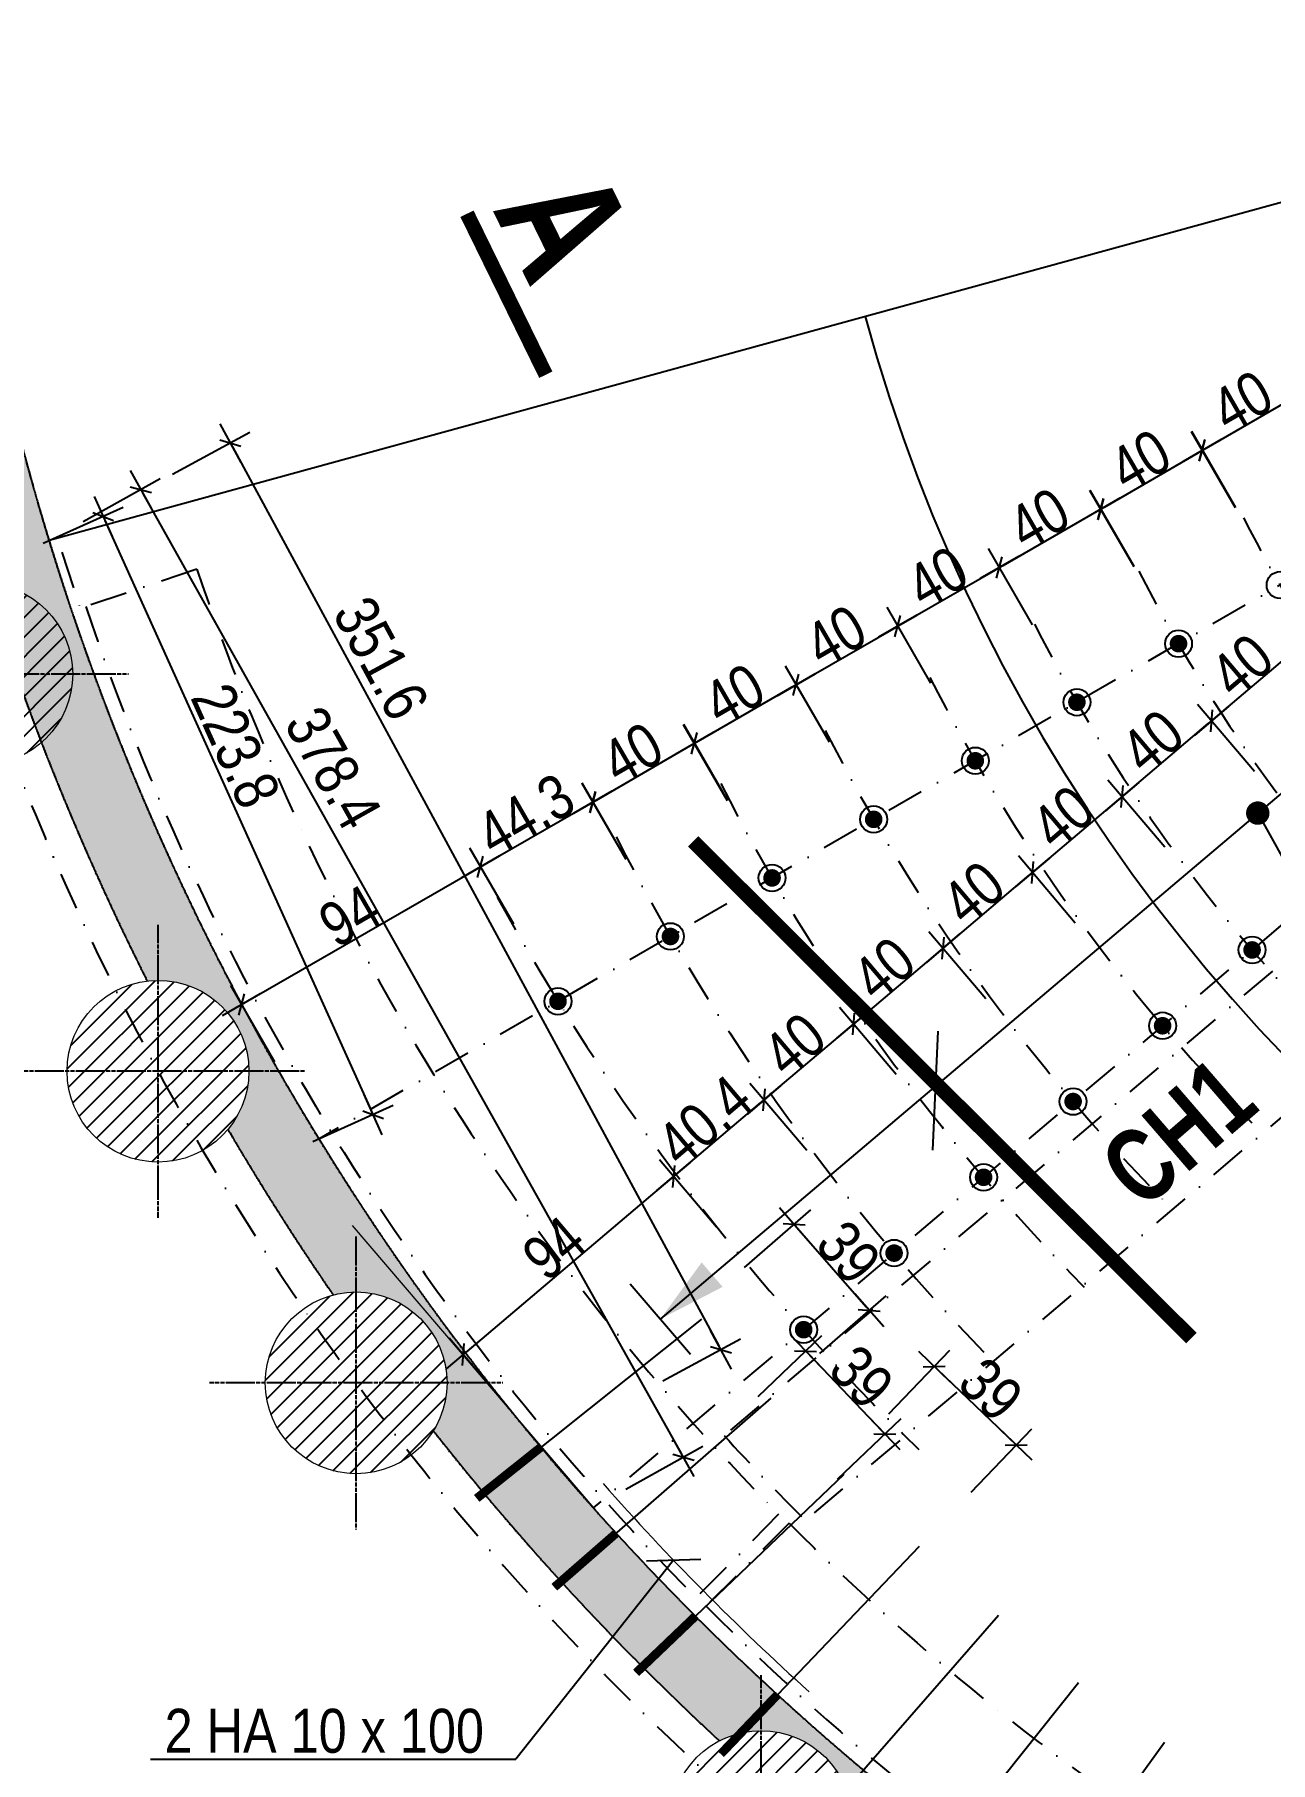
# Model space of a CAD drawing. Header units: metres. Extents: x 33574 to 39801, y -147554 to -143354.
# Drawn here: x 36687 to 37108, y -147015 to -146426 of the extents above; entities that cross this region are included whole.
import ezdxf
from ezdxf.enums import TextEntityAlignment as Align

# ---------------------------------------------------------------- set-up
doc = ezdxf.new("R2010")
doc.units = ezdxf.units.M
doc.header["$PDMODE"] = 65
for name, pattern in [('CACHEx2', [19.05, 12.7, -6.35]), ('INTERROMPU2', [9.525, 6.35, -3.175]), ('TIRETPTX2', [50.8, 25.4, -12.7, 0, -12.7])]:
    doc.linetypes.add(name, pattern=pattern)
for name, color, linetype in [('01_cote_gen', 4, 'Continuous'), ('01_isolant ext', 2, 'TIRETPTX2'), ('01_linteaux', 3, 'Continuous'), ('01_murs_coup', 5, 'Continuous'), ('01_murs_sup', 2, 'INTERROMPU2'), ('01_poch_murs', 251, 'Continuous'), ('01_texte', 230, 'Continuous'), ('AA_COTES', 2, 'Continuous')]:
    doc.layers.add(name, color=color, linetype=linetype)
doc.layers.add('01_PIEUX', color=5, linetype='Continuous', lineweight=60)
doc.styles.add('ARIAL NA', font='ARIALN.TTF')
doc.styles.add('impact', font='impact.ttf')
doc.styles.add('STYLE2', font='ARIALN.TTF')
doc.dimstyles.new('JB50', dxfattribs={"dimscale": 0.1, "dimtxt": 150, "dimasz": 15, "dimexe": 0.1, "dimexo": 0.1, "dimgap": 0.09, "dimtad": 1, "dimdec": 1, "dimdsep": 46, "dimtxsty": 'STYLE2', "dimblk1": 'BOND_G', "dimblk2": 'BOND_D', "dimsah": 1, "dimcen": 1.5, "dimdle": 0.01, "dimse1": 1, "dimse2": 1, "dimclrd": 4, "dimclre": 2, "dimclrt": 6, "dimazin": 2, "dimtfac": 2.333333, "dimtdec": 1, "dimtix": 1, "dimtmove": 2, "dimatfit": 3, "dimldrblk": 'BOND_G', "dimfxl": 1, "dimtolj": 1, "dimtzin": 0, "dimarcsym": 0})

# ---------------------------------------------------------------- blocks, each defined once
blk = doc.blocks.new('BOND_G')
at = {"layer": 'AA_COTES', "color": 0}
for p, q in [((0, -5), (0, 15)), ((5, 0), (-5, 0)), ((1.77, 1.77), (-1.77, -1.77))]:
    blk.add_line(p, q, dxfattribs=at)
blk = doc.blocks.new('BOND_D')
at = {"layer": 'AA_COTES', "color": 0}
for p, q in [((0, 5), (0, -15)), ((5, 0), (-5, 0)), ((-1.77, -1.77), (1.77, 1.77))]:
    blk.add_line(p, q, dxfattribs=at)
blk = doc.blocks.new('*D387')
at = {"layer": '01_cote_gen', "color": 4, "lineweight": -2, "ltscale": 5, "transparency": 16777216}
blk.add_line((36946.66, -146832.94), (36970.34, -146860.04), dxfattribs=at)
at = {"layer": 'DEFPOINTS', "color": 0, "lineweight": 0, "ltscale": 5, "transparency": 16777216}
for p in [(36971.33, -146861.17), (36863.39, -146903.7), (36889.04, -146933.05)]:
    blk.add_point(p, dxfattribs=at)
at = {"layer": '01_cote_gen', "color": 4, "lineweight": -2, "ltscale": 5, "transparency": 16777216, "xscale": 1.5, "yscale": 1.5, "zscale": 1.5}
for name, p, rotation in [('BOND_G', (36945.68, -146831.81), 131.1428571428224), ('BOND_D', (36971.33, -146861.17), 311.1428571428224)]:
    blk.add_blockref(name, p, dxfattribs=dict(at, rotation=rotation))
at = {"layer": '01_cote_gen', "color": 6, "lineweight": 0, "ltscale": 5, "transparency": 16777216, "insert": (36964.28, -146841.44), "char_height": 15, "attachment_point": 5, "rotation": 311.14286, "style": 'STYLE2'}
blk.add_mtext('\\A1;39', dxfattribs=at)
blk = doc.blocks.new('*D388')
at = {"layer": '01_cote_gen', "color": 4, "lineweight": -2, "ltscale": 5, "transparency": 16777216}
blk.add_line((36950.69, -146876.18), (36975.65, -146902.29), dxfattribs=at)
at = {"layer": 'DEFPOINTS', "color": 0, "lineweight": 0, "ltscale": 5, "transparency": 16777216}
for p in [(36976.69, -146903.38), (36888.93, -146933.15), (36915.97, -146961.43)]:
    blk.add_point(p, dxfattribs=at)
at = {"layer": '01_cote_gen', "color": 4, "lineweight": -2, "ltscale": 5, "transparency": 16777216, "xscale": 1.5, "yscale": 1.5, "zscale": 1.5}
for name, p, rotation in [('BOND_G', (36949.65, -146875.1), 133.7142857142862), ('BOND_D', (36976.69, -146903.38), 313.7142857142862)]:
    blk.add_blockref(name, p, dxfattribs=dict(at, rotation=rotation))
at = {"layer": '01_cote_gen', "color": 6, "lineweight": 0, "ltscale": 5, "transparency": 16777216, "insert": (36968.71, -146883.94), "char_height": 15, "attachment_point": 5, "rotation": 313.71429, "style": 'STYLE2'}
blk.add_mtext('\\A1;39', dxfattribs=at)
blk = doc.blocks.new('*D389')
at = {"layer": '01_cote_gen', "color": 4, "lineweight": -2, "ltscale": 5, "transparency": 16777216}
blk.add_line((36994.58, -146881.38), (37020.41, -146906.08), dxfattribs=at)
at = {"layer": 'DEFPOINTS', "color": 0, "lineweight": 0, "ltscale": 5, "transparency": 16777216}
for p in [(37021.49, -146907.12), (36915.97, -146961.43), (36943.97, -146988.2)]:
    blk.add_point(p, dxfattribs=at)
at = {"layer": '01_cote_gen', "color": 4, "lineweight": -2, "ltscale": 5, "transparency": 16777216, "xscale": 1.5, "yscale": 1.5, "zscale": 1.5}
for name, p, rotation in [('BOND_G', (36993.5, -146880.35), 136.2857142857503), ('BOND_D', (37021.49, -146907.12), 316.2857142857503)]:
    blk.add_blockref(name, p, dxfattribs=dict(at, rotation=rotation))
at = {"layer": '01_cote_gen', "color": 6, "lineweight": 0, "ltscale": 5, "transparency": 16777216, "insert": (37012.79, -146888.19), "char_height": 15, "attachment_point": 5, "rotation": 316.28571, "style": 'STYLE2'}
blk.add_mtext('\\A1;39', dxfattribs=at)
blk = doc.blocks.new('*D390')
at = {"layer": '01_cote_gen', "color": 4, "lineweight": -2, "ltscale": 5, "transparency": 16777216}
blk.add_line((36710.69, -146591.79), (36801.5, -146793.08), dxfattribs=at)
at = {"layer": 'DEFPOINTS', "color": 0, "lineweight": 0, "ltscale": 5, "transparency": 16777216}
for p in [(36691.68, -146598.72), (36802.12, -146794.44), (36783.72, -146802.74)]:
    blk.add_point(p, dxfattribs=at)
at = {"layer": '01_cote_gen', "color": 4, "lineweight": -2, "ltscale": 5, "transparency": 16777216, "xscale": 1.5, "yscale": 1.5, "zscale": 1.5}
for name, p, rotation in [('BOND_G', (36710.08, -146590.42), 114.2823122707635), ('BOND_D', (36802.12, -146794.44), 294.2823122707636)]:
    blk.add_blockref(name, p, dxfattribs=dict(at, rotation=rotation))
at = {"layer": '01_cote_gen', "color": 6, "lineweight": 0, "ltscale": 5, "transparency": 16777216, "insert": (36755.23, -146668.64), "char_height": 15, "attachment_point": 5, "rotation": 294.28231, "style": 'STYLE2'}
blk.add_mtext('\\A1;223.8', dxfattribs=at)
blk = doc.blocks.new('*D391')
at = {"layer": '01_cote_gen', "color": 4, "lineweight": -2, "ltscale": 5, "transparency": 16777216}
blk.add_line((36723.66, -146582.57), (36907.25, -146910.02), dxfattribs=at)
at = {"layer": 'DEFPOINTS', "color": 0, "lineweight": 0, "ltscale": 5, "transparency": 16777216}
for p in [(36692.18, -146598.5), (36907.99, -146911.33), (36877.24, -146928.57)]:
    blk.add_point(p, dxfattribs=at)
at = {"layer": '01_cote_gen', "color": 4, "lineweight": -2, "ltscale": 5, "transparency": 16777216, "xscale": 1.5, "yscale": 1.5, "zscale": 1.5}
for name, p, rotation in [('BOND_G', (36722.92, -146581.26), 119.2784720147292), ('BOND_D', (36907.99, -146911.33), 299.2784720147291)]:
    blk.add_blockref(name, p, dxfattribs=dict(at, rotation=rotation))
at = {"layer": '01_cote_gen', "color": 6, "lineweight": 0, "ltscale": 5, "transparency": 16777216, "insert": (36788.51, -146676.24), "char_height": 15, "attachment_point": 5, "rotation": 299.27847, "style": 'STYLE2'}
blk.add_mtext('\\A1;378.4', dxfattribs=at)
blk = doc.blocks.new('*D392')
at = {"layer": '01_cote_gen', "color": 4, "lineweight": -2, "ltscale": 5, "transparency": 16777216}
blk.add_line((36754.18, -146566.66), (36920.07, -146873.3), dxfattribs=at)
at = {"layer": 'DEFPOINTS', "color": 0, "lineweight": 0, "ltscale": 5, "transparency": 16777216}
for p in [(36692.18, -146598.5), (36920.78, -146874.62), (36859.49, -146907.78)]:
    blk.add_point(p, dxfattribs=at)
at = {"layer": '01_cote_gen', "color": 4, "lineweight": -2, "ltscale": 5, "transparency": 16777216, "xscale": 1.5, "yscale": 1.5, "zscale": 1.5}
for name, p, rotation in [('BOND_G', (36753.46, -146565.34), 118.4125842836548), ('BOND_D', (36920.78, -146874.62), 298.4125842836547)]:
    blk.add_blockref(name, p, dxfattribs=dict(at, rotation=rotation))
at = {"layer": '01_cote_gen', "color": 6, "lineweight": 0, "ltscale": 5, "transparency": 16777216, "insert": (36804.8, -146638.78), "char_height": 15, "attachment_point": 5, "rotation": 298.41258, "style": 'STYLE2'}
blk.add_mtext('\\A1;351.6', dxfattribs=at)
blk = doc.blocks.new('*D395')
at = {"layer": '01_cote_gen', "color": 4, "lineweight": -2, "ltscale": 5, "transparency": 16777216}
blk.add_line((36758.58, -146756.13), (36837.45, -146710.66), dxfattribs=at)
at = {"layer": 'DEFPOINTS', "color": 0, "lineweight": 0, "ltscale": 5, "transparency": 16777216}
for p in [(36838.75, -146709.91), (36874.29, -146771.56), (36792.81, -146818.52)]:
    blk.add_point(p, dxfattribs=at)
at = {"layer": '01_cote_gen', "color": 4, "lineweight": -2, "ltscale": 5, "transparency": 16777216, "xscale": 1.5, "yscale": 1.5, "zscale": 1.5}
for name, p, rotation in [('BOND_D', (36838.75, -146709.91), 29.96162201120601), ('BOND_G', (36757.28, -146756.88), 209.961622011206)]:
    blk.add_blockref(name, p, dxfattribs=dict(at, rotation=rotation))
at = {"layer": '01_cote_gen', "color": 6, "lineweight": 0, "ltscale": 5, "transparency": 16777216, "insert": (36794.19, -146726.75), "char_height": 15, "attachment_point": 5, "rotation": 29.96162, "style": 'STYLE2'}
blk.add_mtext('\\A1;94', dxfattribs=at)
blk = doc.blocks.new('*D398')
at = {"layer": '01_cote_gen', "color": 4, "lineweight": -2, "ltscale": 5, "transparency": 16777216}
blk.add_line((37086.25, -146567.06), (37118.3, -146548.58), dxfattribs=at)
at = {"layer": 'DEFPOINTS', "color": 0, "lineweight": 0, "ltscale": 5, "transparency": 16777216}
for p in [(37119.6, -146547.83), (37146.12, -146593.83), (37111.47, -146613.81)]:
    blk.add_point(p, dxfattribs=at)
at = {"layer": '01_cote_gen', "color": 4, "lineweight": -2, "ltscale": 5, "transparency": 16777216, "xscale": 1.5, "yscale": 1.5, "zscale": 1.5}
for name, p, rotation in [('BOND_D', (37119.6, -146547.83), 29.96162201120248), ('BOND_G', (37084.95, -146567.81), 209.9616220112025)]:
    blk.add_blockref(name, p, dxfattribs=dict(at, rotation=rotation))
at = {"layer": '01_cote_gen', "color": 6, "lineweight": 0, "ltscale": 5, "transparency": 16777216, "insert": (37098.45, -146551.18), "char_height": 15, "attachment_point": 5, "rotation": 29.96162, "style": 'STYLE2'}
blk.add_mtext('\\A1;40', dxfattribs=at)
blk = doc.blocks.new('*D399')
at = {"layer": '01_cote_gen', "color": 4, "lineweight": -2, "ltscale": 5, "transparency": 16777216}
blk.add_line((37051.54, -146587.2), (37083.56, -146568.65), dxfattribs=at)
at = {"layer": 'DEFPOINTS', "color": 0, "lineweight": 0, "ltscale": 5, "transparency": 16777216}
for p in [(37084.85, -146567.89), (37111.42, -146613.73), (37076.81, -146633.79)]:
    blk.add_point(p, dxfattribs=at)
at = {"layer": '01_cote_gen', "color": 4, "lineweight": -2, "ltscale": 5, "transparency": 16777216, "xscale": 1.5, "yscale": 1.5, "zscale": 1.5}
for name, p, rotation in [('BOND_D', (37084.85, -146567.89), 30.09824375000712), ('BOND_G', (37050.25, -146587.95), 210.0982437500071)]:
    blk.add_blockref(name, p, dxfattribs=dict(at, rotation=rotation))
at = {"layer": '01_cote_gen', "color": 6, "lineweight": 0, "ltscale": 5, "transparency": 16777216, "insert": (37063.7, -146571.29), "char_height": 15, "attachment_point": 5, "rotation": 30.09824, "style": 'STYLE2'}
blk.add_mtext('\\A1;40', dxfattribs=at)
blk = doc.blocks.new('*D400')
at = {"layer": '01_cote_gen', "color": 4, "lineweight": -2, "ltscale": 5, "transparency": 16777216}
blk.add_line((37016.99, -146607.09), (37049.04, -146588.62), dxfattribs=at)
at = {"layer": 'DEFPOINTS', "color": 0, "lineweight": 0, "ltscale": 5, "transparency": 16777216}
for p in [(37050.34, -146587.87), (37076.81, -146633.79), (37042.16, -146653.77)]:
    blk.add_point(p, dxfattribs=at)
at = {"layer": '01_cote_gen', "color": 4, "lineweight": -2, "ltscale": 5, "transparency": 16777216, "xscale": 1.5, "yscale": 1.5, "zscale": 1.5}
for name, p, rotation in [('BOND_D', (37050.34, -146587.87), 29.96162201121738), ('BOND_G', (37015.69, -146607.84), 209.9616220112174)]:
    blk.add_blockref(name, p, dxfattribs=dict(at, rotation=rotation))
at = {"layer": '01_cote_gen', "color": 6, "lineweight": 0, "ltscale": 5, "transparency": 16777216, "insert": (37029.19, -146591.21), "char_height": 15, "attachment_point": 5, "rotation": 29.96162, "style": 'STYLE2'}
blk.add_mtext('\\A1;40', dxfattribs=at)
blk = doc.blocks.new('*D401')
at = {"layer": '01_cote_gen', "color": 4, "lineweight": -2, "ltscale": 5, "transparency": 16777216}
blk.add_line((36982.33, -146627.07), (37014.39, -146608.59), dxfattribs=at)
at = {"layer": 'DEFPOINTS', "color": 0, "lineweight": 0, "ltscale": 5, "transparency": 16777216}
for p in [(37015.69, -146607.84), (37042.16, -146653.77), (37007.51, -146673.74)]:
    blk.add_point(p, dxfattribs=at)
at = {"layer": '01_cote_gen', "color": 4, "lineweight": -2, "ltscale": 5, "transparency": 16777216, "xscale": 1.5, "yscale": 1.5, "zscale": 1.5}
for name, p, rotation in [('BOND_D', (37015.69, -146607.84), 29.96162201120936), ('BOND_G', (36981.03, -146627.82), 209.9616220112094)]:
    blk.add_blockref(name, p, dxfattribs=dict(at, rotation=rotation))
at = {"layer": '01_cote_gen', "color": 6, "lineweight": 0, "ltscale": 5, "transparency": 16777216, "insert": (36994.53, -146611.19), "char_height": 15, "attachment_point": 5, "rotation": 29.96162, "style": 'STYLE2'}
blk.add_mtext('\\A1;40', dxfattribs=at)
blk = doc.blocks.new('*D402')
at = {"layer": '01_cote_gen', "color": 4, "lineweight": -2, "ltscale": 5, "transparency": 16777216}
blk.add_line((36947.68, -146647.05), (36979.73, -146628.57), dxfattribs=at)
at = {"layer": 'DEFPOINTS', "color": 0, "lineweight": 0, "ltscale": 5, "transparency": 16777216}
for p in [(36981.03, -146627.82), (37007.51, -146673.74), (36972.85, -146693.72)]:
    blk.add_point(p, dxfattribs=at)
at = {"layer": '01_cote_gen', "color": 4, "lineweight": -2, "ltscale": 5, "transparency": 16777216, "xscale": 1.5, "yscale": 1.5, "zscale": 1.5}
for name, p, rotation in [('BOND_D', (36981.03, -146627.82), 29.96162201117889), ('BOND_G', (36946.38, -146647.8), 209.9616220111789)]:
    blk.add_blockref(name, p, dxfattribs=dict(at, rotation=rotation))
at = {"layer": '01_cote_gen', "color": 6, "lineweight": 0, "ltscale": 5, "transparency": 16777216, "insert": (36959.88, -146631.17), "char_height": 15, "attachment_point": 5, "rotation": 29.96162, "style": 'STYLE2'}
blk.add_mtext('\\A1;40', dxfattribs=at)
blk = doc.blocks.new('*D403')
at = {"layer": '01_cote_gen', "color": 4, "lineweight": -2, "ltscale": 5, "transparency": 16777216}
blk.add_line((36913.02, -146667.03), (36945.08, -146648.55), dxfattribs=at)
at = {"layer": 'DEFPOINTS', "color": 0, "lineweight": 0, "ltscale": 5, "transparency": 16777216}
for p in [(36946.38, -146647.8), (36972.85, -146693.72), (36938.2, -146713.7)]:
    blk.add_point(p, dxfattribs=at)
at = {"layer": '01_cote_gen', "color": 4, "lineweight": -2, "ltscale": 5, "transparency": 16777216, "xscale": 1.5, "yscale": 1.5, "zscale": 1.5}
for name, p, rotation in [('BOND_D', (36946.38, -146647.8), 29.96162201120847), ('BOND_G', (36911.72, -146667.77), 209.9616220112085)]:
    blk.add_blockref(name, p, dxfattribs=dict(at, rotation=rotation))
at = {"layer": '01_cote_gen', "color": 6, "lineweight": 0, "ltscale": 5, "transparency": 16777216, "insert": (36925.22, -146651.14), "char_height": 15, "attachment_point": 5, "rotation": 29.96162, "style": 'STYLE2'}
blk.add_mtext('\\A1;40', dxfattribs=at)
blk = doc.blocks.new('*D404')
at = {"layer": '01_cote_gen', "color": 4, "lineweight": -2, "ltscale": 5, "transparency": 16777216}
blk.add_line((36878.33, -146687.12), (36910.35, -146668.58), dxfattribs=at)
at = {"layer": 'DEFPOINTS', "color": 0, "lineweight": 0, "ltscale": 5, "transparency": 16777216}
for p in [(36911.65, -146667.83), (36938.16, -146713.64), (36903.54, -146733.67)]:
    blk.add_point(p, dxfattribs=at)
at = {"layer": '01_cote_gen', "color": 4, "lineweight": -2, "ltscale": 5, "transparency": 16777216, "xscale": 1.5, "yscale": 1.5, "zscale": 1.5}
for name, p, rotation in [('BOND_D', (36911.65, -146667.83), 30.06101707381278), ('BOND_G', (36877.03, -146687.87), 210.0610170738128)]:
    blk.add_blockref(name, p, dxfattribs=dict(at, rotation=rotation))
at = {"layer": '01_cote_gen', "color": 6, "lineweight": 0, "ltscale": 5, "transparency": 16777216, "insert": (36890.5, -146671.21), "char_height": 15, "attachment_point": 5, "rotation": 30.06102, "style": 'STYLE2'}
blk.add_mtext('\\A1;40', dxfattribs=at)
blk = doc.blocks.new('*D405')
at = {"layer": '01_cote_gen', "color": 4, "lineweight": -2, "ltscale": 5, "transparency": 16777216}
blk.add_line((36840.05, -146709.16), (36875.8, -146688.56), dxfattribs=at)
at = {"layer": 'DEFPOINTS', "color": 0, "lineweight": 0, "ltscale": 5, "transparency": 16777216}
for p in [(36877.1, -146687.81), (36903.54, -146733.67), (36865.19, -146755.78)]:
    blk.add_point(p, dxfattribs=at)
at = {"layer": '01_cote_gen', "color": 4, "lineweight": -2, "ltscale": 5, "transparency": 16777216, "xscale": 1.5, "yscale": 1.5, "zscale": 1.5}
for name, p, rotation in [('BOND_D', (36877.1, -146687.81), 29.96162201120034), ('BOND_G', (36838.75, -146709.91), 209.9616220112003)]:
    blk.add_blockref(name, p, dxfattribs=dict(at, rotation=rotation))
at = {"layer": '01_cote_gen', "color": 6, "lineweight": 0, "ltscale": 5, "transparency": 16777216, "insert": (36854.1, -146692.22), "char_height": 15, "attachment_point": 5, "rotation": 29.96162, "style": 'STYLE2'}
blk.add_mtext('\\A1;44.3', dxfattribs=at)
blk = doc.blocks.new('*D406')
at = {"layer": '01_cote_gen', "color": 4, "lineweight": -2, "ltscale": 5, "transparency": 16777216}
blk.add_line((36834.06, -146875.31), (36903.52, -146816.47), dxfattribs=at)
at = {"layer": 'DEFPOINTS', "color": 0, "lineweight": 0, "ltscale": 5, "transparency": 16777216}
for p in [(36904.67, -146815.5), (36948.97, -146867.8), (36877.22, -146928.58)]:
    blk.add_point(p, dxfattribs=at)
at = {"layer": '01_cote_gen', "color": 4, "lineweight": -2, "ltscale": 5, "transparency": 16777216, "xscale": 1.5, "yscale": 1.5, "zscale": 1.5}
for name, p, rotation in [('BOND_D', (36904.67, -146815.5), 40.26754358796344), ('BOND_G', (36832.92, -146876.28), 220.2675435879634)]:
    blk.add_blockref(name, p, dxfattribs=dict(at, rotation=rotation))
at = {"layer": '01_cote_gen', "color": 6, "lineweight": 0, "ltscale": 5, "transparency": 16777216, "insert": (36863.84, -146840.04), "char_height": 15, "attachment_point": 5, "rotation": 40.26754, "style": 'STYLE2'}
blk.add_mtext('\\A1;94', dxfattribs=at)
blk = doc.blocks.new('*D407')
at = {"layer": '01_cote_gen', "color": 4, "lineweight": -2, "ltscale": 5, "transparency": 16777216}
blk.add_line((36905.81, -146814.53), (36934.36, -146790.35), dxfattribs=at)
at = {"layer": 'DEFPOINTS', "color": 0, "lineweight": 0, "ltscale": 5, "transparency": 16777216}
for p in [(36935.51, -146789.38), (36979.81, -146841.68), (36948.97, -146867.8)]:
    blk.add_point(p, dxfattribs=at)
at = {"layer": '01_cote_gen', "color": 4, "lineweight": -2, "ltscale": 5, "transparency": 16777216, "xscale": 1.5, "yscale": 1.5, "zscale": 1.5}
for name, p, rotation in [('BOND_D', (36935.51, -146789.38), 40.26754358797657), ('BOND_G', (36904.67, -146815.5), 220.2675435879766)]:
    blk.add_blockref(name, p, dxfattribs=dict(at, rotation=rotation))
at = {"layer": '01_cote_gen', "color": 6, "lineweight": 0, "ltscale": 5, "transparency": 16777216, "insert": (36915.13, -146796.59), "char_height": 15, "attachment_point": 5, "rotation": 40.26754, "style": 'STYLE2'}
blk.add_mtext('\\A1;40.4', dxfattribs=at)
blk = doc.blocks.new('*D408')
at = {"layer": '01_cote_gen', "color": 4, "lineweight": -2, "ltscale": 5, "transparency": 16777216}
blk.add_line((36936.65, -146788.41), (36964.89, -146764.49), dxfattribs=at)
at = {"layer": 'DEFPOINTS', "color": 0, "lineweight": 0, "ltscale": 5, "transparency": 16777216}
for p in [(36966.03, -146763.52), (37010.33, -146815.82), (36979.81, -146841.68)]:
    blk.add_point(p, dxfattribs=at)
at = {"layer": '01_cote_gen', "color": 4, "lineweight": -2, "ltscale": 5, "transparency": 16777216, "xscale": 1.5, "yscale": 1.5, "zscale": 1.5}
for name, p, rotation in [('BOND_D', (36966.03, -146763.52), 40.26754358797191), ('BOND_G', (36935.51, -146789.38), 220.2675435879719)]:
    blk.add_blockref(name, p, dxfattribs=dict(at, rotation=rotation))
at = {"layer": '01_cote_gen', "color": 6, "lineweight": 0, "ltscale": 5, "transparency": 16777216, "insert": (36945.81, -146770.6), "char_height": 15, "attachment_point": 5, "rotation": 40.26754, "style": 'STYLE2'}
blk.add_mtext('\\A1;40', dxfattribs=at)
blk = doc.blocks.new('*D409')
at = {"layer": '01_cote_gen', "color": 4, "lineweight": -2, "ltscale": 5, "transparency": 16777216}
blk.add_line((36967.17, -146762.55), (36995.41, -146738.64), dxfattribs=at)
at = {"layer": 'DEFPOINTS', "color": 0, "lineweight": 0, "ltscale": 5, "transparency": 16777216}
for p in [(36996.55, -146737.67), (37040.86, -146789.97), (37010.33, -146815.82)]:
    blk.add_point(p, dxfattribs=at)
at = {"layer": '01_cote_gen', "color": 4, "lineweight": -2, "ltscale": 5, "transparency": 16777216, "xscale": 1.5, "yscale": 1.5, "zscale": 1.5}
for name, p, rotation in [('BOND_D', (36996.55, -146737.67), 40.26754358797196), ('BOND_G', (36966.03, -146763.52), 220.2675435879719)]:
    blk.add_blockref(name, p, dxfattribs=dict(at, rotation=rotation))
at = {"layer": '01_cote_gen', "color": 6, "lineweight": 0, "ltscale": 5, "transparency": 16777216, "insert": (36976.33, -146744.74), "char_height": 15, "attachment_point": 5, "rotation": 40.26754, "style": 'STYLE2'}
blk.add_mtext('\\A1;40', dxfattribs=at)
blk = doc.blocks.new('*D410')
at = {"layer": '01_cote_gen', "color": 4, "lineweight": -2, "ltscale": 5, "transparency": 16777216}
blk.add_line((36997.7, -146736.7), (37025.93, -146712.78), dxfattribs=at)
at = {"layer": 'DEFPOINTS', "color": 0, "lineweight": 0, "ltscale": 5, "transparency": 16777216}
for p in [(37027.07, -146711.81), (37071.38, -146764.12), (37040.86, -146789.97)]:
    blk.add_point(p, dxfattribs=at)
at = {"layer": '01_cote_gen', "color": 4, "lineweight": -2, "ltscale": 5, "transparency": 16777216, "xscale": 1.5, "yscale": 1.5, "zscale": 1.5}
for name, p, rotation in [('BOND_D', (37027.07, -146711.81), 40.26754358797196), ('BOND_G', (36996.55, -146737.67), 220.2675435879719)]:
    blk.add_blockref(name, p, dxfattribs=dict(at, rotation=rotation))
at = {"layer": '01_cote_gen', "color": 6, "lineweight": 0, "ltscale": 5, "transparency": 16777216, "insert": (37006.86, -146718.89), "char_height": 15, "attachment_point": 5, "rotation": 40.26754, "style": 'STYLE2'}
blk.add_mtext('\\A1;40', dxfattribs=at)
blk = doc.blocks.new('*D411')
at = {"layer": '01_cote_gen', "color": 4, "lineweight": -2, "ltscale": 5, "transparency": 16777216}
blk.add_line((37028.22, -146710.84), (37056.45, -146686.93), dxfattribs=at)
at = {"layer": 'DEFPOINTS', "color": 0, "lineweight": 0, "ltscale": 5, "transparency": 16777216}
for p in [(37057.59, -146685.96), (37101.9, -146738.26), (37071.38, -146764.12)]:
    blk.add_point(p, dxfattribs=at)
at = {"layer": '01_cote_gen', "color": 4, "lineweight": -2, "ltscale": 5, "transparency": 16777216, "xscale": 1.5, "yscale": 1.5, "zscale": 1.5}
for name, p, rotation in [('BOND_D', (37057.59, -146685.96), 40.26754358797196), ('BOND_G', (37027.07, -146711.81), 220.2675435879719)]:
    blk.add_blockref(name, p, dxfattribs=dict(at, rotation=rotation))
at = {"layer": '01_cote_gen', "color": 6, "lineweight": 0, "ltscale": 5, "transparency": 16777216, "insert": (37037.38, -146693.04), "char_height": 15, "attachment_point": 5, "rotation": 40.26754, "style": 'STYLE2'}
blk.add_mtext('\\A1;40', dxfattribs=at)
blk = doc.blocks.new('*D412')
at = {"layer": '01_cote_gen', "color": 4, "lineweight": -2, "ltscale": 5, "transparency": 16777216}
blk.add_line((37058.74, -146684.99), (37086.97, -146661.07), dxfattribs=at)
at = {"layer": 'DEFPOINTS', "color": 0, "lineweight": 0, "ltscale": 5, "transparency": 16777216}
for p in [(37088.12, -146660.11), (37132.42, -146712.41), (37101.9, -146738.26)]:
    blk.add_point(p, dxfattribs=at)
at = {"layer": '01_cote_gen', "color": 4, "lineweight": -2, "ltscale": 5, "transparency": 16777216, "xscale": 1.5, "yscale": 1.5, "zscale": 1.5}
for name, p, rotation in [('BOND_D', (37088.12, -146660.11), 40.26754358797196), ('BOND_G', (37057.59, -146685.96), 220.2675435879719)]:
    blk.add_blockref(name, p, dxfattribs=dict(at, rotation=rotation))
at = {"layer": '01_cote_gen', "color": 6, "lineweight": 0, "ltscale": 5, "transparency": 16777216, "insert": (37067.9, -146667.18), "char_height": 15, "attachment_point": 5, "rotation": 40.26754, "style": 'STYLE2'}
blk.add_mtext('\\A1;40', dxfattribs=at)
blk = doc.blocks.new('*D413')
at = {"layer": '01_cote_gen', "color": 4, "lineweight": -2, "ltscale": 5, "transparency": 16777216}
blk.add_line((37089.26, -146659.14), (37117.49, -146635.22), dxfattribs=at)
at = {"layer": 'DEFPOINTS', "color": 0, "lineweight": 0, "ltscale": 5, "transparency": 16777216}
for p in [(37118.64, -146634.25), (37162.55, -146686.1), (37132.42, -146712.41)]:
    blk.add_point(p, dxfattribs=at)
at = {"layer": '01_cote_gen', "color": 4, "lineweight": -2, "ltscale": 5, "transparency": 16777216, "xscale": 1.5, "yscale": 1.5, "zscale": 1.5}
for name, p, rotation in [('BOND_D', (37118.64, -146634.25), 40.26754358797196), ('BOND_G', (37088.12, -146660.11), 220.2675435879719)]:
    blk.add_blockref(name, p, dxfattribs=dict(at, rotation=rotation))
at = {"layer": '01_cote_gen', "color": 6, "lineweight": 0, "ltscale": 5, "transparency": 16777216, "insert": (37098.42, -146641.33), "char_height": 15, "attachment_point": 5, "rotation": 40.26754, "style": 'STYLE2'}
blk.add_mtext('\\A1;40', dxfattribs=at)

msp = doc.modelspace()

# ---------------------------------------------------------------- hatches: boundary and pattern name
at = {"layer": '01_murs_sup', "ltscale": 3}
h = msp.add_hatch(dxfattribs=at)
h.set_pattern_fill('DASH', color=256, scale=2.5, angle=135)
h.set_pattern_definition([(135, (1211.6615, -135886.377), (-11.2253202, 9e-16), [7.9375, -7.9375])])
h.paths.add_polyline_path([(38407.86, -146612.69), (38407.86, -146515.63), (38596.38, -146515.63), (38596.38, -146499.63), (38407.86, -146499.63), (38407.86, -146366), (38387.86, -146366), (38387.86, -146515.63), (38387.86, -146592.63, -0.331617), (37538.85, -147225.3), (37538.85, -147250.3, 0.04526), (37702.76, -147235.43, -0.678492), (37759.08, -147223.28, 0.029086), (37860.17, -147191.75, -0.678665), (37913.42, -147169.73, 0.039631), (38039.75, -147100.23, -0.058892), (38038.9, -147093, -0.595794), (38086.85, -147067.05, 0.039592), (38194.71, -146971.57, -0.114707), (38191.53, -146957.89, -0.523076), (38233.36, -146928.85, 0.100091)])
h.paths.add_polyline_path([(36668.44, -146504.81), (36665.09, -146366), (36640.08, -146366), (36642.97, -146485.71, -0.328756), (36664.8, -146515.32, -0.255395), (36650.55, -146541.41, 0.060716), (36725.1, -146748.86, -0.449633), (36759.79, -146779.63, -0.175361), (36752.61, -146799.47, 0.018369), (36788.51, -146855.94, -0.49138), (36827.36, -146885.93, -0.140327), (36822.67, -146902.33, 0.039537), (36920.22, -147008.05, -0.562063), (36965.47, -147035.58, -0.084286), (36963.73, -147045.81, 0.030117), (37052.78, -147109.79, -0.624137), (37102.81, -147134.26, -0.038185), (37102.45, -147138.97, 0.023759), (37180.29, -147176.77, -0.678492), (37233.94, -147197.76, 0.064835), (37463.95, -147247.22, -0.678492), (37521.49, -147250.13, 0.004763), (37538.85, -147250.3), (37538.85, -147225.3, -0.360186)])
at = {"layer": '01_poch_murs'}
h = msp.add_hatch(dxfattribs=at)
h.set_pattern_fill('ANSI31', color=256, scale=1.5)
h.set_pattern_definition([(45, (18460.006, -137940.8726), (-3.367596, 3.367596), [])])
h.paths.add_polyline_path([(36668.7, -146613.14, 0.414214), (36637.7, -146644.14), (36668.7, -146644.14)])
h.paths.add_polyline_path([(36668.7, -146644.14), (36637.7, -146644.14, 0.414214), (36668.7, -146675.14)])
h.paths.add_polyline_path([(36668.7, -146613.14), (36668.7, -146644.14), (36699.7, -146644.14, 0.414214)])
h.paths.add_polyline_path([(36699.7, -146644.14), (36668.7, -146644.14), (36668.7, -146675.14, 0.414214)])
h = msp.add_hatch(dxfattribs=at)
h.set_pattern_fill('ANSI31', color=256, scale=1.5)
h.set_pattern_definition([(45, (18520.0984, -138076.367), (-3.367596, 3.367596), [])])
h.paths.add_polyline_path([(36728.79, -146748.63, 0.414214), (36697.79, -146779.63), (36728.79, -146779.63)])
h.paths.add_polyline_path([(36728.79, -146779.63), (36697.79, -146779.63, 0.414214), (36728.79, -146810.63)])
h.paths.add_polyline_path([(36728.79, -146748.63), (36728.79, -146779.63), (36759.79, -146779.63, 0.414214)])
h.paths.add_polyline_path([(36759.79, -146779.63), (36728.79, -146779.63), (36728.79, -146810.63, 0.414214)])
h = msp.add_hatch(dxfattribs=at)
h.set_pattern_fill('ANSI31', color=256, scale=1.5)
h.set_pattern_definition([(45, (18587.671, -138182.6614), (-3.367596, 3.367596), [])])
h.paths.add_polyline_path([(36796.36, -146854.93, 0.414214), (36765.36, -146885.93), (36796.36, -146885.93)])
h.paths.add_polyline_path([(36796.36, -146885.93), (36765.36, -146885.93, 0.414214), (36796.36, -146916.93)])
h.paths.add_polyline_path([(36796.36, -146854.93), (36796.36, -146885.93), (36827.36, -146885.93, 0.414214)])
h.paths.add_polyline_path([(36827.36, -146885.93), (36796.36, -146885.93), (36796.36, -146916.93, 0.414214)])
h = msp.add_hatch(dxfattribs=at)
h.set_pattern_fill('ANSI31', color=256, scale=1.5)
h.set_pattern_definition([(45, (18725.774, -138332.3146), (-3.367596, 3.367596), [])])
h.paths.add_polyline_path([(36934.47, -147004.58, 0.414214), (36903.47, -147035.58), (36934.47, -147035.58)])
h.paths.add_polyline_path([(36934.47, -147035.58), (36903.47, -147035.58, 0.414214), (36934.47, -147066.58)])
h.paths.add_polyline_path([(36934.47, -147004.58), (36934.47, -147035.58), (36965.47, -147035.58, 0.414214)])
h.paths.add_polyline_path([(36965.47, -147035.58), (36934.47, -147035.58), (36934.47, -147066.58, 0.414214)])

# ---------------------------------------------------------------- linework, layer by layer
at = {"layer": '01_cote_gen', "lineweight": 0, "ltscale": 5}
msp.add_line((36795, -146832.23), (36877.94, -146929.38), dxfattribs=at)
at = {"layer": '01_isolant ext', "ltscale": 0.5}
for p, q in [((37541.36, -146366), (36783.72, -146802.74)), ((37541.36, -146366), (36877.22, -146928.58)), ((36742.05, -146608.38), (36704.14, -146621.14)), ((37264.47, -146613.66), (36921.83, -146903.9)), ((37293.03, -146641.89), (36949.56, -146932.84)), ((36940.43, -146930.76), (36912.33, -146959.23)), ((36944.02, -146933.83), (36915.68, -146962.06))]:
    msp.add_line(p, q, dxfattribs=at)
for centre, radius, start, end in [((37538.81, -146366), 494, 207.0819, 224.65899), ((37539.12, -146340.13), 841, 198.60033, 224.61121), ((37538.81, -146366), 534, 207.07186, 224.64348), ((37539.12, -146340.13), 881, 198.60033, 224.64647), ((37538.81, -146366), 574, 207.06322, 224.63013), ((37538.81, -146366), 614, 207.0557, 224.61852), ((37538.81, -146366), 654, 207.04911, 224.60833), ((37538.81, -146366), 694, 207.04328, 224.59931), ((37538.81, -146366), 734, 207.03808, 224.59128), ((37538.85, -146339.3), 792, 208.7523, 225.95824), ((37539.12, -146340.13), 836, 222.40527, 225.15211), ((37539.87, -146340.32), 841, 224.8875, 250.89837), ((37539.87, -146340.32), 881, 224.8875, 250.93364)]:
    msp.add_arc(centre, radius, start, end, dxfattribs=at)
at = {"layer": '01_linteaux', "linetype": 'TIRETPTX2', "ltscale": 0.5}
msp.add_line((36696.02, -146602.63), (36702.21, -146621.67), dxfattribs=at)
at = {"layer": '01_linteaux', "linetype": 'TIRETPTX2', "ltscale": 0.01}
for p, q in [((36718.7, -146644.14), (36618.7, -146644.14)), ((36728.79, -146829.63), (36728.79, -146729.63)), ((36778.79, -146779.63), (36678.79, -146779.63)), ((36796.36, -146935.93), (36796.36, -146835.93)), ((36846.36, -146885.93), (36746.36, -146885.93)), ((36934.47, -147085.58), (36934.47, -146985.58))]:
    msp.add_line(p, q, dxfattribs=at)
at = {"layer": '01_linteaux', "ltscale": 0.01}
for p, q in [((36914.08, -146864.24), (36837.47, -146925.34)), ((36937.75, -146891.18), (36863.94, -146955.65)), ((36962.66, -146917.14), (36891.83, -146984.86)), ((36988.41, -146941.72), (36920.69, -147012.55)), ((37015.41, -146965.32), (36950.94, -147039.12)), ((37042.66, -146988.21), (36981.56, -147064.83)), ((37072.07, -147008.62), (37014.46, -147087.91))]:
    msp.add_line(p, q, dxfattribs=at)
at = {"layer": '01_linteaux', "ltscale": 0.01, "const_width": 3, "flags": 128}
for points in [[(37075.31, -146633.79, 1), (37078.31, -146633.79, 1)], [(37040.66, -146653.77, 1), (37043.66, -146653.77, 1)], [(37006.01, -146673.74, 1), (37009.01, -146673.74, 1)], [(36971.35, -146693.72, 1), (36974.35, -146693.72, 1)], [(36936.7, -146713.7, 1), (36939.7, -146713.7, 1)], [(36902.04, -146733.67, 1), (36905.04, -146733.67, 1)], [(37100.4, -146738.26, 1), (37103.4, -146738.26, 1)], [(36863.69, -146755.78, 1), (36866.69, -146755.78, 1)], [(37069.88, -146764.12, 1), (37072.88, -146764.12, 1)], [(37039.36, -146789.97, 1), (37042.36, -146789.97, 1)], [(37008.83, -146815.82, 1), (37011.83, -146815.82, 1)], [(36978.31, -146841.68, 1), (36981.31, -146841.68, 1)], [(36947.47, -146867.8, 1), (36950.47, -146867.8, 1)]]:
    msp.add_lwpolyline(points, format="xyb", close=True, dxfattribs=at)
at = {"layer": '01_linteaux', "linetype": 'CACHEx2', "lineweight": 0, "ltscale": 2, "const_width": 5, "flags": 128}
msp.add_lwpolyline([(36911.27, -146701.2), (37081.21, -146870.66)], dxfattribs=at)
at = {"layer": '01_linteaux', "linetype": 'TIRETPTX2', "ltscale": 0.01, "const_width": 3, "flags": 128}
for points in [[(36859.36, -146907.89), (36837.47, -146925.34)], [(36885.03, -146937.23), (36863.94, -146955.65)], [(36912.07, -146965.51), (36891.83, -146984.86)], [(36940.04, -146992.31), (36920.69, -147012.55)]]:
    msp.add_lwpolyline(points, dxfattribs=at)
at = {"layer": '01_linteaux', "ltscale": 0.01}
for centre in [(37111.47, -146613.81), (37076.81, -146633.79), (37042.16, -146653.77), (37007.51, -146673.74), (36972.85, -146693.72), (36938.2, -146713.7), (36903.54, -146733.67), (37101.9, -146738.26), (36865.19, -146755.78), (37071.38, -146764.12), (37040.86, -146789.97), (37010.33, -146815.82), (36979.81, -146841.68), (36948.97, -146867.8)]:
    msp.add_circle(centre, 4.59, dxfattribs=at)
at = {"layer": '01_linteaux', "linetype": 'TIRETPTX2', "ltscale": 0.5}
msp.add_arc((37538.85, -146339.3), 922, 186.43891, 321.92875, dxfattribs=at)
at = {"layer": '01_murs_coup', "linetype": 'Continuous', "lineweight": 5}
for radius, start, end in [(886, 190.7667, 331.31329), (911, 192.81788, 206.71595), (911, 210.33993, 214.54921), (911, 218.17319, 227.22976), (878, 221.42892, 227.95864)]:
    msp.add_arc((37538.85, -146339.3), radius, start, end, dxfattribs=at)
at = {"layer": '01_murs_sup', "ltscale": 0.05}
for radius, start, end in [(886, 190.7667, 343.38551), (911, 192.81788, 206.71595), (911, 210.33993, 214.54921), (911, 218.17319, 227.22976)]:
    msp.add_arc((37538.85, -146339.3), radius, start, end, dxfattribs=at)
at = {"layer": '01_PIEUX', "linetype": 'Continuous', "lineweight": 5}
for centre in [(36668.7, -146644.14), (36728.79, -146779.63), (36796.36, -146885.93), (36934.47, -147035.58)]:
    msp.add_circle(centre, 31, dxfattribs=at)
at = {"layer": '01_texte'}
for p, q in [((37230.24, -146450.74), (36691.65, -146598.64)), ((37234.57, -146580.84), (36900.09, -146864.17)), ((37103.84, -146691.58), (37161.59, -146796.09)), ((36994.77, -146765.92), (36992.86, -146806.59)), ((36889.83, -146852.19), (36910.35, -146876.15)), ((36904.63, -146946.47), (36850.86, -147014.3)), ((36913.86, -146946.19), (36895.4, -146946.75)), ((36726.2, -147014.3), (36850.86, -147014.3))]:
    msp.add_line(p, q, dxfattribs=at)
at = {"layer": '01_texte', "const_width": 5, "flags": 128}
msp.add_lwpolyline([(36834.15, -146487.14), (36861.03, -146542.05)], dxfattribs=at)
at = {"layer": '01_texte', "const_width": 4, "flags": 128}
msp.add_lwpolyline([(37101.84, -146691.58, 1), (37105.84, -146691.58, 1)], format="xyb", close=True, dxfattribs=at)
at = {"layer": '01_texte'}
msp.add_arc((37538.85, -146366), 590, 195.35532, 180.00002, dxfattribs=at)
for points in [[(36900.09, -146864.17), (36914.19, -146844.86), (36917.76, -146849.03)], [(36900.09, -146864.17), (36921.34, -146853.2), (36917.76, -146849.03)]]:
    msp.add_solid(points, dxfattribs=at)

# ---------------------------------------------------------------- texts
at = {"layer": '01_texte', "style": 'impact'}
msp.add_text('A', height=40, rotation=296.08961, dxfattribs=at).set_placement((36842.55, -146485.31))
msp.add_text('CH1', height=25, rotation=40.799, dxfattribs=at).set_placement((37089.71, -146815.66), align=Align.BOTTOM_CENTER)
at = {"layer": '01_texte', "style": 'ARIAL NA'}
msp.add_text('2 HA 10 x 100', height=15, dxfattribs=at).set_placement((36731.04, -147012.12))

# ---------------------------------------------------------------- dimensions: what is measured, and where the dimension line sits
at = {"layer": '01_cote_gen', "lineweight": 0, "ltscale": 5}
for p1, p2, distance, picture, middle in [((37111.47, -146613.81), (37146.12, -146593.83), 53.1, '*D398', (37098.45, -146551.18)), ((37076.81, -146633.79), (37111.42, -146613.73), 52.98, '*D399', (37063.7, -146571.29)), ((37042.16, -146653.77), (37076.81, -146633.79), 53, '*D400', (37029.19, -146591.21)), ((37007.51, -146673.74), (37042.16, -146653.77), 53, '*D401', (36994.53, -146611.19)), ((36972.85, -146693.72), (37007.51, -146673.74), 53, '*D402', (36959.88, -146631.17)), ((36938.2, -146713.7), (36972.85, -146693.72), 53, '*D403', (36925.22, -146651.14)), ((36903.54, -146733.67), (36938.16, -146713.64), 52.92, '*D404', (36890.5, -146671.21)), ((36865.19, -146755.78), (36903.54, -146733.67), 52.94, '*D405', (36854.1, -146692.22)), ((36792.81, -146818.52), (36874.29, -146771.56), 71.15, '*D395', (36794.19, -146726.75)), ((36979.81, -146841.68), (37010.33, -146815.82), 68.54, '*D408', (36945.81, -146770.6)), ((36948.97, -146867.8), (36979.81, -146841.68), 68.54, '*D407', (36915.13, -146796.59)), ((36877.22, -146928.58), (36948.97, -146867.8), 68.54, '*D406', (36863.84, -146840.04)), ((36863.39, -146903.7), (36889.04, -146933.05), 109.26, '*D387', (36964.28, -146841.44))]:
    dim = msp.add_aligned_dim(p1=p1, p2=p2, distance=distance, dimstyle='JB50', dxfattribs=at)
    dim.commit()
    dim.dimension.update_dxf_attribs({"geometry": picture, "text_midpoint": middle})
for base, p1, p2, angle, picture, middle in [((36920.78, -146874.62), (36692.18, -146598.5), (36859.49, -146907.78), 298.41258, '*D392', (36804.8, -146638.78)), ((36907.99, -146911.33), (36692.18, -146598.5), (36877.24, -146928.57), 299.27847, '*D391', (36788.51, -146676.24)), ((36802.12, -146794.44), (36691.68, -146598.72), (36783.72, -146802.74), 294.28231, '*D390', (36755.23, -146668.64))]:
    dim = msp.add_linear_dim(base=base, p1=p1, p2=p2, angle=angle, dimstyle='JB50', dxfattribs=at)
    dim.commit()
    dim.dimension.update_dxf_attribs({"geometry": picture, "text_midpoint": middle, "dimtype": 161})
for base, p1, p2, picture, middle in [((37118.64, -146634.25), (37132.42, -146712.41), (37162.55, -146686.1), '*D413', (37098.42, -146641.33)), ((37088.12, -146660.11), (37101.9, -146738.26), (37132.42, -146712.41), '*D412', (37067.9, -146667.18)), ((37057.59, -146685.96), (37071.38, -146764.12), (37101.9, -146738.26), '*D411', (37037.38, -146693.04)), ((37027.07, -146711.81), (37040.86, -146789.97), (37071.38, -146764.12), '*D410', (37006.86, -146718.89)), ((36996.55, -146737.67), (37010.33, -146815.82), (37040.86, -146789.97), '*D409', (36976.33, -146744.74))]:
    dim = msp.add_linear_dim(base=base, p1=p1, p2=p2, angle=220.26754, dimstyle='JB50', dxfattribs=at)
    dim.commit()
    dim.dimension.update_dxf_attribs({"geometry": picture, "text_midpoint": middle})
for p1, p2, distance, picture, middle in [((36888.93, -146933.15), (36915.97, -146961.43), 84.01, '*D388', (36968.71, -146883.94)), ((36915.97, -146961.43), (36943.97, -146988.2), 112.19, '*D389', (37012.79, -146888.19))]:
    dim = msp.add_aligned_dim(p1=p1, p2=p2, distance=distance, text='39', dimstyle='JB50', dxfattribs=at)
    dim.commit()
    dim.dimension.update_dxf_attribs({"geometry": picture, "text_midpoint": middle})

doc.saveas('drawing.dxf')
